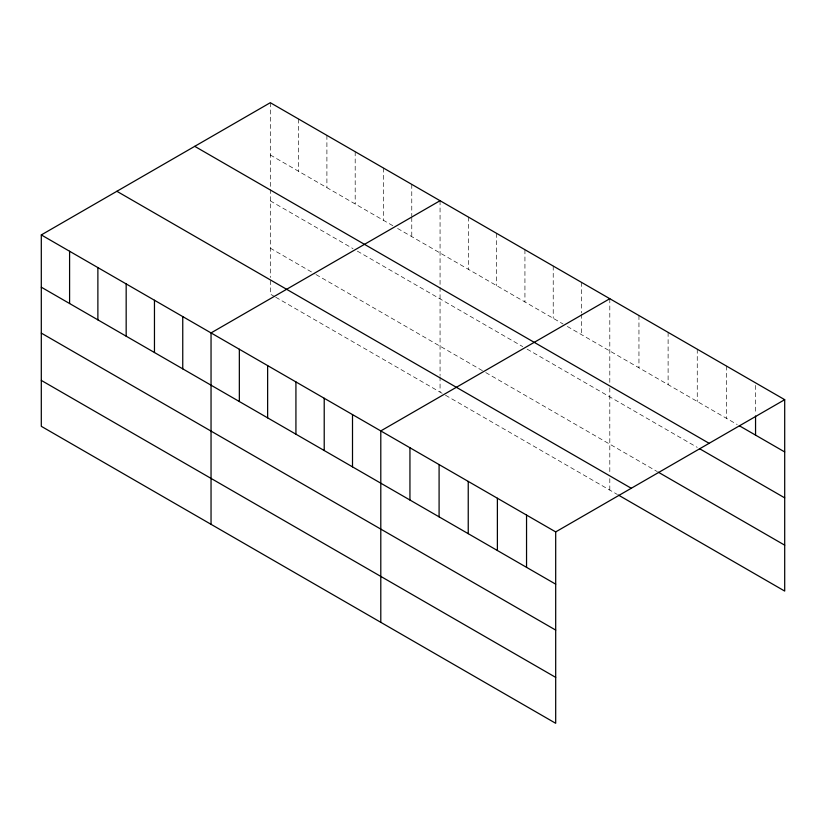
<?xml version="1.0" encoding="UTF-8"?>
<svg xmlns="http://www.w3.org/2000/svg" width="826" height="826" viewBox="0 0 826 826"><rect width="100%" height="100%" fill="white"/><g stroke="black" fill="none" stroke-linecap="round" stroke-linejoin="round"><path stroke-width="0.62" stroke-dasharray="4.13 3.1" d="M270.308 102.703L270.308 188.132M270.308 154.968L393.269 225.963M397.626 228.472L563.022 323.957M567.369 326.476L737.195 424.523M270.308 200.883L353.012 248.626M357.359 251.135L522.755 346.631M527.112 349.14L697.258 447.372M270.308 248.182L314.923 273.943M316.017 274.573L484.676 371.948M485.76 372.578L657.31 471.615M274.666 296.617L270.308 294.097L270.308 278.796M275.75 297.236L444.409 394.611M445.503 395.241L617.363 494.464M755.553 385.401L755.553 413.444M726.405 366.021L726.405 418.286M697.258 349.191L697.258 401.457M668.11 332.362L668.11 384.637M638.952 315.532L638.952 367.807M609.805 298.713L609.805 382.861M609.805 387.962L609.805 473.525M609.805 478.626L609.805 490.107M581.514 282.378L581.514 312.971M581.514 314.241L581.514 334.644M553.224 266.044L553.224 318.309M524.933 249.71L524.933 301.975M496.643 233.376L496.643 285.641M468.352 217.042L468.352 269.307M440.062 200.708L440.062 286.126M440.062 287.407L440.062 375.52M440.062 376.801L440.062 392.102M411.771 184.374L411.771 216.236M411.771 217.517L411.771 236.639M383.481 168.039L383.481 220.305M355.19 151.705L355.19 203.97M326.9 135.371L326.9 187.636M298.599 119.037L298.599 171.302M270.308 189.402L270.308 277.515"/><path stroke-width="1.24" d="M41.3 234.925L555.692 531.903L555.692 723.297L41.3 426.319L41.3 234.925L270.308 102.703L784.7 399.681L784.7 591.075L618.447 495.094M440.062 200.708L211.043 332.919L211.043 524.324M609.805 298.713L380.796 430.924L380.796 622.329M555.692 531.903L784.7 399.681M739.353 425.772L784.7 451.946M194.74 146.336L709.121 443.314M699.415 448.621L784.7 497.861M658.394 472.245L784.7 545.17M116.879 191.291L631.26 488.269M41.3 287.19L555.692 584.168M41.3 333.105L555.692 630.083M41.3 380.404L555.692 677.382M755.553 415.994L755.553 435.116M526.544 515.073L526.544 567.338M497.386 498.243L497.386 550.508M468.239 481.413L468.239 533.679M439.091 464.584L439.091 516.849M409.944 447.754L409.944 500.019M352.506 414.59L352.506 466.855M324.215 398.256L324.215 450.521M295.925 381.922L295.925 434.197M267.634 365.588L267.634 417.863M239.344 349.253L239.344 401.529M182.752 316.585L182.752 368.861M154.462 300.261L154.462 352.526M126.171 283.927L126.171 336.192M97.881 267.593L97.881 319.858M69.591 251.259L69.591 303.524"/></g></svg>
